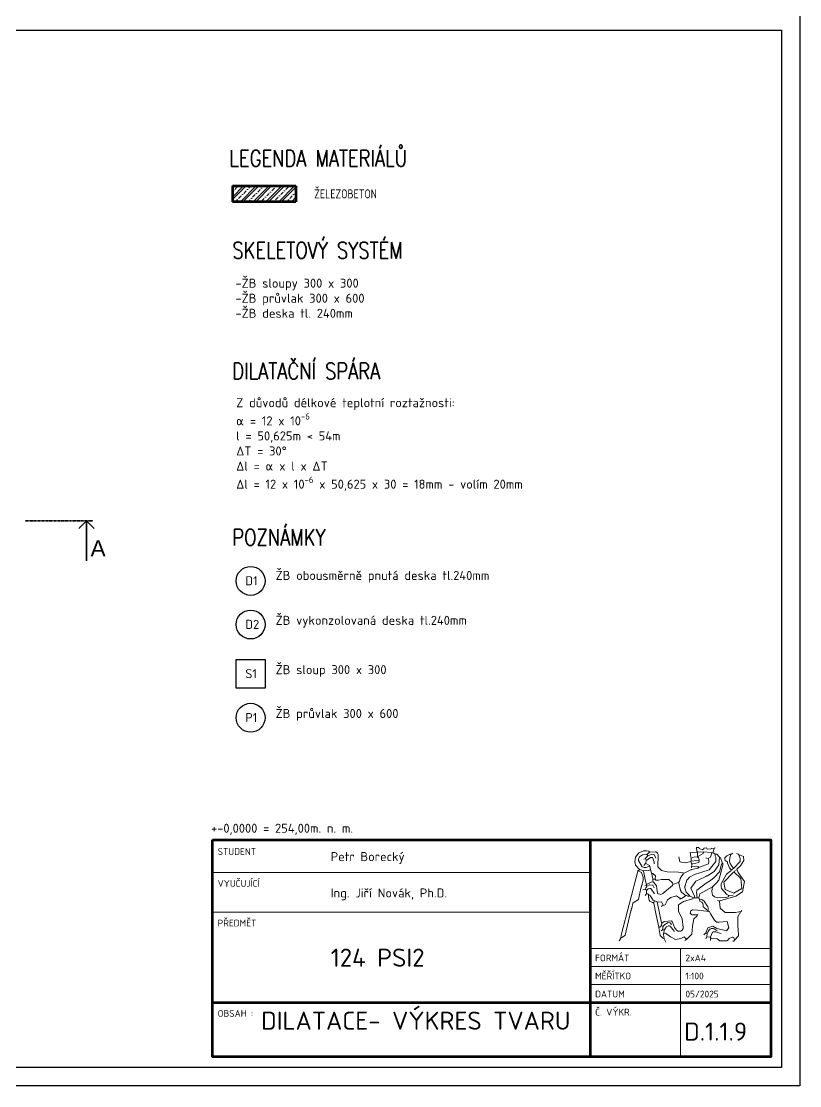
# Model space of a CAD drawing. Header units: millimetres. Extents: x 12904 to 327904, y -199771 to 141779.
# Drawn here: x 117366 to 138904, y 82379 to 111829 of the extents above; entities that cross this region are included whole.
import ezdxf
from ezdxf.enums import TextEntityAlignment as Align

# ---------------------------------------------------------------- set-up
doc = ezdxf.new("R2010")
doc.units = ezdxf.units.MM
doc.linetypes.add('ČERCHOVANÁ', pattern=[25.4, 12.7, -6.35, 0, -6.35])
for name, color, linetype, lineweight in [('00 tenká plná', 7, 'Continuous', 13), ('nosná kce', 6, 'Continuous', 70), ('popis', 255, 'Continuous', 18), ('srafy', 8, 'Continuous', 5), ('Zdivo', 6, 'Continuous', 60)]:
    doc.layers.add(name, color=color, linetype=linetype, lineweight=lineweight)
doc.layers.add('TEXTY', color=3, linetype='Continuous')
doc.styles.add('ISOCPEUR', font='isocpeur.ttf')
doc.styles.get("Standard").update_dxf_attribs({"font": 'arial.ttf'})
doc.styles.add('Základní', font='romans.shx', dxfattribs={"width": 0.8})

msp = doc.modelspace()

# ---------------------------------------------------------------- hatches: boundary and pattern name
at = {"layer": 'srafy'}
h = msp.add_hatch(dxfattribs=at)
h.set_pattern_fill('BETON-ZELEZOBETON', color=256, scale=50)
h.set_pattern_definition([(45, (-959485.85, -672375.65), (-176.776695, 176.776695), []), (45, (-959415.14, -672375.65), (-176.776695, 176.776695), []), (45, (-959273.71, -672375.65), (-106.066017, 247.487373), [100, -50, 0, -50])])
h.paths.add_polyline_path([(123206.3, 107274.7), (123206.3, 106834.7), (124966.3, 106834.7), (124966.3, 107274.7)])

# ---------------------------------------------------------------- linework, layer by layer
for points in [[(96904.2, 112079.3), (138904.2, 112079.3), (138904.2, 82379.3), (96904.2, 82379.3)], [(97404.2, 111579.3), (138404.2, 111579.3), (138404.2, 82879.3), (97404.2, 82879.3)]]:
    msp.add_lwpolyline(points, close=True)
msp.add_lwpolyline([(117904.2, 112079.3), (138904.2, 112079.3), (138904.2, 82379.3), (117904.2, 82379.3)])
at = {"layer": '00 tenká plná', "linetype": 'Continuous'}
for p, q in [((132454.9, 89179.3), (122661, 89179.3)), ((122661, 89179.3), (122661, 83179.3)), ((138104.2, 89179.3), (132454.9, 89179.3)), ((133104.1, 83179.3), (133104.1, 89179.3)), ((138104.2, 83179.3), (138104.2, 89179.3)), ((134591.6, 88646.7), (134627.1, 88656.8)), ((135902.8, 88667), (135897.7, 88586)), ((136080, 88833.9), (136080, 88722.6)), ((136302.7, 88682.1), (136363.5, 88667)), ((122661, 88275.3), (132454.9, 88275.3)), ((132454.9, 88275.3), (133104.1, 88275.3)), ((134854.9, 88095.3), (134895.4, 88095.3)), ((134566.3, 87796.9), (134622, 87817.1)), ((134616.9, 87913.2), (134657.4, 87923.3)), ((135396.6, 87943.6), (135548.4, 87999.2)), ((134890.3, 87473.1), (134859.9, 87442.8)), ((136626.7, 87503.5), (136682.4, 87488.3)), ((122661, 87179.3), (132454.9, 87179.3)), ((132454.9, 87179.3), (133104.1, 87179.3)), ((137300.1, 87230.3), (137279.8, 87200)), ((136095.2, 87124.1), (136074.9, 87114)), ((136297.7, 86603), (136247.1, 86552.4)), ((135133.3, 86552.4), (135123.2, 86547.4)), ((133104.1, 86179.3), (138104.2, 86179.3)), ((135604.2, 84679.3), (135604.2, 86179.3)), ((133104.1, 85679.3), (138104.2, 85679.3)), ((133104.1, 85179.3), (138104.2, 85179.3)), ((122661, 84679.3), (132454.9, 84679.3)), ((132454.9, 84679.3), (133104.1, 84679.3)), ((133104.1, 84679.3), (138104.2, 84679.3)), ((135604.2, 84679.3), (135604.2, 83179.3)), ((122661, 83179.3), (132454.9, 83179.3)), ((132454.9, 83179.3), (138104.2, 83179.3))]:
    msp.add_line(p, q, dxfattribs=at)
for points in [[(136039.5, 88965.4), (136044.6, 88955.3), (136059.7, 88864.3), (136064.8, 88859.2), (136064.8, 88839), (136231.9, 88849.1), (136464.7, 88828.8), (136490.1, 88823.8)], [(136044.6, 88965.4), (136059.7, 88970.5), (136110.4, 88970.5), (136125.6, 88940.1), (136216.7, 88904.7), (136247.1, 88935.1), (136252.1, 88950.3), (136323, 88960.4), (136343.2, 88925), (136449.6, 88935.1), (136459.7, 88950.3), (136535.6, 88945.2), (136500.2, 88823.8), (136525.5, 88813.7), (136560.9, 88788.4), (136611.6, 88783.3), (136692.6, 88692.3), (136702.7, 88687.2), (136712.8, 88687.2), (136758.4, 88555.7), (136763.4, 88530.4), (136788.7, 88515.2), (136662.2, 88070), (136636.9, 88039.7), (136631.8, 88029.6), (136631.8, 88024.5), (136495.1, 87882.9), (136469.8, 87761.5), (136495.1, 87655.2), (136545.7, 87604.6), (136616.6, 87574.3), (136849.5, 87584.4), (136925.4, 87609.7), (136935.6, 87619.8), (136940.6, 87635), (137062.1, 87655.2)], [(136540.7, 88950.3), (136555.9, 88960.4), (136566, 88960.4)], [(134475.2, 88358.4), (134460, 88368.5), (134363.8, 88479.8), (134348.6, 88545.6), (134343.6, 88575.9), (134358.7, 88702.4), (134449.2, 88820.6), (134581.5, 88874.4), (134586.6, 88879.4), (134662.5, 88879.4), (134728.3, 88864.3), (134748.6, 88844), (134733.4, 88818.7), (134677.7, 88778.3), (134687.8, 88768.1), (134692.9, 88758), (134692.9, 88747.9), (134697.9, 88742.8), (134733.4, 88747.9), (134814.4, 88783.3), (134880.2, 88773.2), (134920.7, 88677.1)], [(134748.6, 88449.4), (134657.4, 88419.1), (134601.7, 88419.1), (134541, 88434.3), (134439.7, 88606.3), (134444.8, 88646.7), (134449.9, 88661.9), (134475.2, 88707.4), (134551.1, 88768.1), (134672.6, 88778.3)], [(134697.9, 88737.8), (134637.2, 88677.1), (134657.4, 88631.6), (134667.6, 88621.4), (134637.2, 88530.4), (134591.6, 88474.7)], [(134667.6, 88621.4), (134682.7, 88631.6), (134692.9, 88631.6), (134708.1, 88651.8), (134773.9, 88692.3), (134834.6, 88692.3), (134875.1, 88570.9), (134875.1, 88520.3)], [(134753.6, 88839), (134910.6, 88854.1), (134925.7, 88849.1), (134956.1, 88823.8), (134971.3, 88813.7), (134991.6, 88773.2), (134991.6, 88722.6), (134976.4, 88474.7), (134981.4, 88439.3), (135083.3, 88330.6), (135234.6, 88297.7), (135553.5, 88287.6), (135680.1, 88272.4), (135680.1, 88231.9), (135639.6, 88186.4), (135599.1, 88110.5), (135573.7, 88029.6), (135563.6, 88009.3), (135553.5, 87999.2), (135558.6, 87979), (135609.2, 87781.7), (135634.5, 87736.2), (135685.1, 87685.6), (135720.6, 87665.4), (135740.8, 87640.1), (135730.7, 87619.8), (135634.5, 87559.1), (135609.2, 87559.1), (135599.1, 87554.1), (135594, 87549), (135583.9, 87528.8)], [(135563.6, 88712.5), (135583.2, 88574), (135735.7, 88545.6), (135892.7, 88581), (135912.9, 88525.3)], [(136469.8, 88818.7), (136434.4, 88702.4), (136373.6, 88667), (136393.9, 88591.1), (136393.9, 88555.7), (136383.7, 88515.2), (136135.7, 88424.1), (136100.2, 88414), (136085.1, 88398.9), (136074.9, 88393.8), (135923.1, 88363.4), (135912.9, 88358.4), (135907.9, 88353.3), (135887.6, 88353.3), (135725.6, 88272.4), (135690.2, 88262.3)], [(136560.9, 88783.3), (136566, 88742.8), (136581.2, 88702.4), (136586.2, 88586), (136398.9, 88353.3), (135993.9, 88221.8), (135857.2, 88145.9), (135806.6, 88095.3), (135781.3, 88065), (135730.7, 87908.2), (135725.6, 87903.1), (135725.6, 87857.6), (135766.1, 87736.2), (135852.2, 87640.1), (135852.2, 87629.9), (135963.6, 87574.3), (135983.8, 87574.3), (135993.9, 87579.3), (136069.9, 87579.3), (136095.2, 87579.3), (136110.4, 87574.3), (136130.6, 87533.8), (136140.7, 87488.3), (136191.4, 87457.9), (136221.7, 87422.5), (136236.9, 87372), (136236.9, 87331.5), (136231.9, 87326.4), (136328.1, 87250.5), (136398.9, 87200), (136085.1, 87235.4), (135933.2, 87245.5), (135887.6, 87220.2), (135872.4, 87149.4), (135897.7, 87124.1), (135928.1, 87108.9), (136069.9, 87108.9), (136064.8, 87078.6), (136059.7, 87068.4), (135973.7, 86992.6), (135938.2, 86795.3), (135920.5, 86573.3), (135781.3, 86431), (135725.6, 86400.7)], [(135862.3, 88828.8), (135877.5, 88818.7), (135882.6, 88808.6), (135882.6, 88753), (135897.7, 88677.1), (135993.9, 88707.4), (136069.9, 88702.4), (136074.9, 88702.4), (136085.1, 88707.4)], [(135877.5, 88818.7), (135948.4, 88828.8), (136064.8, 88839)], [(136682.4, 88697.3), (136662.2, 88489.9), (136537.5, 88305.9), (136348.3, 88186.4), (136338.2, 88186.4), (136307.8, 88171.2), (136267.3, 88145.9), (136034.4, 88039.7), (135890.1, 87841.1), (135988.9, 87619.8), (135993.9, 87589.5)], [(136242, 88839), (136236.9, 88813.7), (136231.9, 88803.6), (136100.2, 88727.7), (136090.1, 88707.4), (136125.6, 88641.7), (136125.6, 88621.4), (136115.4, 88555.7), (135943.3, 88515.2), (135918, 88520.3), (135907.9, 88409)], [(137214, 88778.3), (137350.7, 88722.6), (137360.8, 88606.3), (137269.7, 88464.6), (137168.4, 88368.5), (137203.9, 88282.5), (137379.8, 88033.4), (137320.3, 87746.3), (137138.1, 87624.9), (136692.6, 87493.4), (136682.4, 87483.2), (136707.7, 87291), (136839.4, 87174.7), (137122.9, 87174.7), (137274.7, 87194.9), (137188.7, 87048.2), (137193.7, 86759.9), (137198.8, 86729.5), (137203.9, 86714.3), (137214, 86527.2), (137097.6, 86410.8), (137077.3, 86380.5), (137052, 86375.4)], [(137158.3, 88808.6), (137198.8, 88788.4), (137219.1, 88768.1), (137254.5, 88661.9), (137254.5, 88581), (137077.3, 88393.8), (137016.6, 88353.3), (137006.4, 88343.2), (137001.4, 88328), (136879.9, 88231.9), (136733.1, 87963.8), (136733.1, 87893), (136743.2, 87837.3), (136890, 87670.4), (136940.6, 87645.1)], [(137006.4, 88353.3), (136965.9, 88409), (136910.2, 88535.4), (136905.2, 88570.9), (136890, 88586), (136839.4, 88611.3), (136829.2, 88656.8), (136834.3, 88682.1), (136890, 88737.8), (136960.9, 88778.3), (136981.1, 88778.3), (136986.2, 88783.3), (137001.4, 88783.3), (136971, 88682.1), (136960.9, 88601.2), (136965.9, 88596.1), (136976.1, 88530.4), (137026.7, 88449.4), (137072.2, 88398.9)], [(137001.4, 88778.3), (137021.6, 88798.5), (137052, 88813.7)], [(134444.8, 88317.9), (134475.2, 88358.4), (134561.2, 88333.1), (134581.5, 88317.9), (134581.5, 88312.9), (134586.6, 88277.4), (134616.9, 88135.8), (134627.1, 88075.1), (134677.7, 87898), (134662.5, 87872.8), (134642.2, 87857.6), (134627.1, 87817.1), (134667.6, 87791.8), (134662.5, 87690.6), (134703, 87690.6), (134723.2, 87670.4), (134723.2, 87609.7), (134738.4, 87508.5), (134758.7, 87488.3), (134829.6, 87447.8), (134839.7, 87447.8), (134849.8, 87442.8), (134865, 87427.6), (134920.7, 87144.3), (135001.7, 86764.9), (135032.1, 86770), (135082.7, 86810.4), (135087.7, 86876.2), (135108, 86881.3), (135153.6, 86921.7), (135356.1, 86936.9), (135381.4, 86906.6), (135442.1, 86754.8), (135462.4, 86724.4), (135482.6, 86699.1), (135492.7, 86684), (135538.3, 86658.7), (135568.7, 86658.7), (135614.2, 86658.7), (135644.6, 86673.9), (135654.7, 86684), (135675, 86724.4), (135680.1, 86759.9), (135650.3, 86992.6), (135548.4, 87210.1), (135548.4, 87387.1), (135690.2, 87473.1), (135933.2, 87549), (135943.3, 87554.1), (135958.5, 87574.3)], [(134591.6, 88323), (134728.3, 88338.1), (134768.8, 88353.3)], [(134642.2, 88530.4), (134743.5, 88474.7), (134804.2, 88262.3), (134814.4, 88252.2), (134844.7, 88247.1), (134910.6, 88186.4), (134900.4, 88095.3), (134925.7, 88065), (134996.6, 88065), (135082.7, 88080.2), (135285.2, 88080.2), (135381.4, 87994.2), (135391.5, 87958.8), (135391.5, 87933.5), (135386.4, 87923.3), (135118.1, 87695.7), (135057.4, 87665.4), (134966.2, 87700.8), (134956.1, 87766.5), (134940.9, 87913.2), (134865, 88004.3), (134849.8, 88014.4)], [(135907.9, 88591.1), (135983.8, 88601.2), (136039.5, 88606.3), (136120.5, 88601.2)], [(135923.1, 88434.3), (136085.1, 88444.4), (136100.2, 88429.2)], [(136069.9, 87584.4), (136059.7, 87635), (136054.7, 87695.7), (136049.6, 87700.8), (136049.6, 87736.2), (136054.7, 87756.4), (136059.7, 87791.8), (136317.9, 87984), (136434.4, 88054.9), (136535.6, 88135.8), (136687.5, 88297.7), (136743.2, 88510.1), (136748.2, 88520.3), (136763.4, 88530.4)], [(134424.6, 88343.2), (134424.6, 88333.1), (134530.9, 88282.5), (134571.4, 88145.9), (134571.4, 88065), (134535.9, 87928.4), (134530.9, 87918.3), (134525.8, 87913.2), (134520.7, 87862.6), (134515.7, 87852.5), (134510.6, 87847.5), (134439.7, 87528.8), (134298, 87442.8), (134287.9, 87432.7), (134282.8, 87422.5), (134257.5, 87296.1), (134252.4, 87286), (134247.4, 87280.9), (134242.3, 87235.4), (134237.2, 87225.3), (134232.2, 87220.2), (134070.2, 86547.4), (134065.1, 86537.3), (134055, 86527.2), (133979.1, 86476.6), (133953.7, 86461.4), (133913.2, 86385.5)], [(133958.8, 86471.5), (133963.9, 86542.3), (134424.6, 88312.9), (134434.7, 88317.9)], [(134814.4, 88247.1), (134829.6, 88130.7), (134849.8, 88095.3), (134844.7, 88090.3), (134844.7, 88070), (134849.8, 88024.5)], [(137082.4, 88297.7), (137274.7, 88110.5), (137300.1, 87832.3), (137079.8, 87705.8), (136844.4, 87807), (136809, 88009.3), (137082.4, 88297.7)], [(137087.4, 88297.7), (137097.6, 88317.9), (137148.2, 88338.1)], [(134662.5, 87948.6), (134794.1, 88009.3), (134839.7, 88019.5)], [(134677.7, 87791.8), (134713.1, 87822.2), (134753.6, 87837.3), (134789.1, 87832.3), (134890.3, 87685.6)], [(134682.7, 87903.1), (134748.6, 87933.5), (134837.1, 87925.2), (134880.2, 87852.5)], [(136490.1, 87882.9), (136140.7, 87690.6), (136110.4, 87579.3)], [(134632.1, 87640.1), (134662.5, 87690.6)], [(134728.3, 87660.3), (134758.7, 87655.2), (134849.8, 87513.6), (134961.2, 87463), (135082.7, 86881.3)], [(135123.2, 87372), (135153.6, 87372), (135178.9, 87382.1), (135224.4, 87473.1), (135249.7, 87518.7), (135270, 87538.9), (135340.9, 87584.4), (135492.7, 87635), (135599.1, 87559.1)], [(135745.9, 87640.1), (135771.2, 87640.1), (135806.6, 87624.9), (135857.2, 87619.8)], [(136140.7, 87538.9), (136191.4, 87528.8), (136221.7, 87508.5), (136257.2, 87483.2), (136343.2, 87356.8), (136358.4, 87326.4), (136368.6, 87296.1), (136378.7, 87255.6)], [(134971.3, 87457.9), (135077.6, 87463), (135123.2, 87372), (135067.5, 87341.6)], [(136404, 87194.9), (136419.2, 87184.8), (136439.4, 87139.3), (136545.7, 86962.2), (136601.4, 86906.6), (136677.4, 86901.5), (136895.1, 86921.7), (136945.7, 86744.7), (136879.9, 86668.8), (136606.5, 86724.4), (136500.2, 86795.3), (136365.4, 86747.8), (136302.7, 86613.2), (136307.8, 86598), (136343.2, 86598), (136338.2, 86512), (136307.8, 86441.2)], [(135128.2, 86790.2), (135173.8, 86835.7), (135264.9, 86896.4), (135320.6, 86886.3), (135356.1, 86835.7)], [(135001.7, 86759.9), (135042.2, 86532.2), (135108, 86466.5), (135118.1, 86461.4), (135148.5, 86451.3)], [(135067.5, 86668.8), (135108, 86694.1)], [(135082.7, 86800.3), (135128.2, 86790.2), (135108, 86694.1), (135153.6, 86689), (135153.6, 86673.9), (135153.6, 86663.7), (135138.4, 86572.7), (135138.4, 86552.4), (135148.5, 86517), (135153.6, 86441.2), (135173.8, 86410.8), (135194.1, 86370.3), (135199.1, 86355.2)], [(135153.6, 86689), (135173.8, 86709.3), (135209.2, 86770), (135219.4, 86780.1), (135264.9, 86800.3), (135290.2, 86800.3), (135315.6, 86795.3), (135396.6, 86704.2), (135442.1, 86648.6)], [(135153.6, 86592.9), (135189, 86603), (135325.7, 86501.9), (135470.6, 86426), (135619.3, 86456.3), (135705.4, 86498.1), (135761.1, 86441.2), (135766.1, 86431)], [(136348.3, 86603), (136368.6, 86643.5), (136404, 86699.1), (136414.1, 86709.3), (136449.6, 86729.5), (136469.8, 86729.5), (136515.4, 86729.5), (136540.7, 86719.4), (136591.3, 86678.9), (136626.7, 86663.7)], [(136439.4, 86491.7), (136439.4, 86501.9), (136495.1, 86628.3), (136505.2, 86633.4), (136520.4, 86638.4), (136581.2, 86638.4), (136692.6, 86603), (136733.1, 86592.9)], [(136343.2, 86496.8), (136439.4, 86491.7), (136439.4, 86400.7)], [(136449.6, 86451.3), (136459.7, 86461.4), (136621.7, 86441.2), (136692.6, 86390.6), (136884.9, 86390.6), (136905.2, 86400.7), (136955.8, 86451.3), (136955.8, 86456.3), (137031.7, 86491.7), (137036.8, 86486.7), (137057.1, 86486.7), (137077.3, 86476.6), (137097.6, 86410.8)]]:
    msp.add_lwpolyline(points, dxfattribs=at)
at = {"layer": 'nosná kce', "ltscale": 0.3}
for p, q in [((123206.3, 107274.7), (124966.3, 107274.7)), ((123206.3, 107274.7), (123206.3, 106834.7)), ((124966.3, 107274.7), (124966.3, 106834.7)), ((124966.3, 106834.7), (123206.3, 106834.7))]:
    msp.add_line(p, q, dxfattribs=at)
at = {"layer": 'TEXTY', "color": 1, "linetype": 'ČERCHOVANÁ', "lineweight": 35}
msp.add_line((119345.9, 98004.3), (117471.4, 98004.3), dxfattribs=at)
at = {"layer": 'TEXTY', "color": 1, "linetype": 'ByBlock', "lineweight": 35}
for q in [(118959, 97792.2), (119383.2, 97792.2), (119171.1, 96904.3)]:
    msp.add_line((119171.1, 98004.3), q, dxfattribs=at)
at = {"layer": 'TEXTY'}
msp.add_lwpolyline([(124112.2, 93374.2), (123312.2, 93374.2), (123312.2, 94174.2), (124112.2, 94174.2)], close=True, dxfattribs=at)
for centre in [(123712.2, 96344.7), (123712.2, 95139), (123712.2, 92561.6)]:
    msp.add_circle(centre, 400, dxfattribs=at)
at = {"layer": 'Zdivo'}
msp.add_lwpolyline([(122661, 89179.3), (138104.2, 89179.3), (138104.2, 83179.3), (122661, 83179.3)], close=True, dxfattribs=at)
for points in [[(133104.1, 89179.3), (133104.1, 83179.3)], [(122661, 84679.3), (138104.2, 84679.3)]]:
    msp.add_lwpolyline(points, dxfattribs=at)

# ---------------------------------------------------------------- texts
at = {"linetype": 'Continuous', "lineweight": 30, "style": 'ISOCPEUR'}
msp.add_text('+-0,0000 = 254,00m. n. m.', height=250, dxfattribs=at).set_placement((122616.6, 89377.9))
at = {"layer": '00 tenká plná', "style": 'ISOCPEUR', "width": 0.8}
msp.add_text('ŽELEZOBETON', height=250, dxfattribs=at).set_placement((125470.7, 107054.7), align=Align.MIDDLE_LEFT)
at = {"layer": '00 tenká plná', "linetype": 'Continuous', "style": 'ISOCPEUR'}
for s, p in [('STUDENT', (122799.6, 88764.5)), ('VYUČUJÍCÍ', (122799.6, 87880.9)), ('PŘEDMĚT', (122799.6, 86784.9)), ('FORMÁT', (133242.7, 85820.7)), ('2xA4', (135742.7, 85820.7)), ('MĚŘÍTKO', (133242.7, 85320.5)), ('1:100', (135742.7, 85320.6)), ('DATUM', (133242.7, 84820.6)), ('05/2025', (135742.7, 84820.6)), ('Č. VÝKR.', (133242.7, 84320.5)), ('OBSAH :', (122799.6, 84284.9))]:
    msp.add_text(s, height=187.5, dxfattribs=at).set_placement(p)
at = {"layer": '00 tenká plná', "attachment_point": 1, "style": 'ISOCPEUR'}
for s, width, gutter_width, heights, insert, char_height in [('-ŽB sloupy 300 x 300\\P-ŽB průvlak 300 x 600\\P-ŽB deska tl. 240mm', 5070.569, 4, [2713.6], (123292, 104708.6), 250), ('\\A1;Z důvodů délkové teplotní roztažnosti: \\Pα = 12 x 10{\\H0.7x;\\S-6^ ;}\\Pl = 50,625m < 54m\\PΔT = 30°\\PΔl = α x l x ΔT\\PΔl = 12 x 10{\\H0.7x;\\S-6^ ;} x 50,625 x 30 = 18mm - volím 20mm', 13918.81, 4, [3091.8], (123312.2, 101401.1), 250), ('ŽB obousměrně pnutá deska tl.240mm', 8803.327, 4, [854], (124401.8, 96621.9), 250), ('D1', 362.235, 4, [334.2], (123563.3, 96474.9), 250), ('ŽB vykonzolovaná deska tl.240mm', 9298.829, 4, [953.1], (124401.8, 95380.2), 250), ('D2', 362.235, 4, [334.2], (123563.3, 95269.1), 250), ('ŽB sloup 300 x 300', 6008.565, 4, [547], (124401.8, 94015.4), 250), ('S1', 362.235, 4, [334.2], (123563.3, 93904.4), 250), ('ŽB průvlak 300 x 600', 6008.565, 4, [547], (124401.8, 92802.8), 250), ('P1', 362.235, 4, [334.2], (123563.3, 92691.8), 250), ('Petr Borecký', 9232.871, 2, [0], (125928.1, 88843.3), 250), ('Ing. Jiří Novák, Ph.D.', 9232.871, 2, [0], (125928.1, 87837.2), 250), ('124 PSI2', 6330.381, 2, [0], (125928.1, 86172.5), 500), ('DILATACE- VÝKRES TVARU', 10948.755, 2, [0], (124001.5, 84428.2), 500), ('D.1.1.9', 1260.379, 2, [0], (135707.8, 84127.6), 500)]:
    msp.add_mtext_dynamic_manual_height_columns(s, width=width, gutter_width=gutter_width, heights=heights, dxfattribs=dict(at, insert=insert, char_height=char_height))
at = {"layer": 'popis', "ltscale": 0.25, "style": 'Základní', "width": 0.8}
for s, height, p in [('LEGENDA MATERIÁLŮ', 453.826, (123124.4, 108036.6)), ('SKELETOVÝ SYSTÉM', 453.826, (123206.3, 105494.3)), ('DILATAČNÍ SPÁRA', 453.826, (123206.3, 102150.5)), ('POZNÁMKY', 453.83, (123206.3, 97549.7))]:
    msp.add_text(s, height=height, dxfattribs=at).set_placement(p, align=Align.MIDDLE_LEFT)
at = {"layer": 'TEXTY', "color": 1, "linetype": 'ČERCHOVANÁ', "lineweight": 35}
msp.add_text('A', height=450, dxfattribs=at).set_placement((119281.1, 97022.2))

doc.saveas('drawing.dxf')
